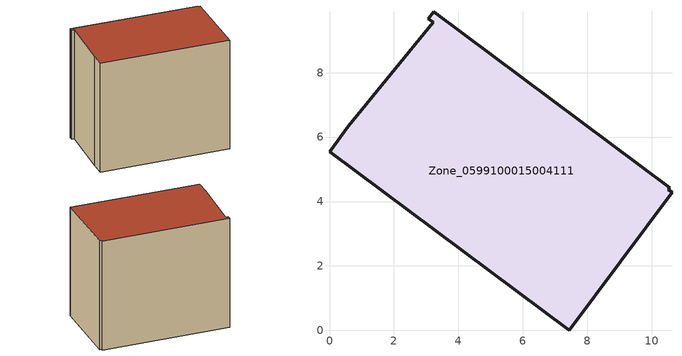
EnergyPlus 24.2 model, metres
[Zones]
Zone_0599100015004111
 floor ground (C_G): 10.56,4.43 10.51,4.37 10.63,4.29 7.44,0 0,5.54 0.59,6.33 3.22,9.57 3.07,9.67 3.24,9.89 z0.81
 wall outside (C_F): 10.51,4.37 10.56,4.43 3.24,9.89 3.07,9.67 3.22,9.57 0.59,6.33 0,5.54 7.44,0 10.63,4.29 10.51,4.37 z0.81:8.96
 roof outside (C_R): 10.56,4.43 3.24,9.89 3.07,9.67 3.22,9.57 0.59,6.33 0,5.54 7.44,0 10.63,4.29 10.51,4.37 z8.96
[BUILDING]
Pand.0599100015004111: North Axis=0; Terrain=City; Loads Convergence Tolerance Value=0.04; Temperature Convergence Tolerance Value=0.4; Solar Distribution=FullExterior; Maximum Number of Warmup Days=25; Minimum Number of Warmup Days=1
[Site:Location]
Rotterdam.The.Hague.AP_ZH_NLD Design_Conditions: Latitude=51.96; Longitude=4.45; Time Zone=1; Elevation=-4.5
[SITE:GROUNDTEMPERATURE:BUILDINGSURFACE]
18, 18, 18, 18, 18, 18, 18, 18, 18, 18, 18, 18
[MATERIAL] Thermal Absorptance=0.9; Solar Absorptance=0.7; Visible Absorptance=0.7
Name | Roughness | Thickness | Conductivity | Density | Specific Heat
G.TI.1975-1991 | MediumSmooth | 0.15 | 0.288461 | 540 | 1210
F.TI.1975-1991 | Rough | 0.3 | 0.230769 | 1920 | 840
R.TI.1975-1991 | MediumRough | 0.2 | 0.153846 | 1500 | 1000
[CONSTRUCTION]
C_G: G.TI.1975-1991
C_F: F.TI.1975-1991
C_R: R.TI.1975-1991
[ZONE]
Zone_0599100015004111: Type=1; Multiplier=1; Ceiling Height=Autocalculate; Volume=Autocalculate; Floor Area=autocalculate; Part of Total Floor Area=Yes
[ZONEINFILTRATION:DESIGNFLOWRATE]
Infil_Zone_0599100015004111: Zone or ZoneList or Space or SpaceList=Zone_0599100015004111; Schedule=AlwaysOn; Design Flow Rate Calculation Method=Flow/Area; Flow Rate per Floor Area=0.003; Constant Term Coefficient=1; Temperature Term Coefficient=0; Velocity Term Coefficient=0; Velocity Squared Term Coefficient=0
[HVACTEMPLATE:ZONE:IDEALLOADSAIRSYSTEM]
Zone_0599100015004111: Maximum Heating Supply Air Temperature=50; Minimum Cooling Supply Air Temperature=13; Maximum Heating Supply Air Humidity Ratio=0.0156; Minimum Cooling Supply Air Humidity Ratio=0.0077; Heating Limit=NoLimit; Cooling Limit=NoLimit; Dehumidification Control Type=ConstantSensibleHeatRatio; Cooling Sensible Heat Ratio=0.7; Dehumidification Setpoint=60; Humidification Control Type=None; Humidification Setpoint=30; Outdoor Air Method=None; Outdoor Air Flow Rate per Person=0.00944; Outdoor Air Flow Rate per Zone Floor Area=0; Outdoor Air Flow Rate per Zone=0; Demand Controlled Ventilation Type=None; Outdoor Air Economizer Type=NoEconomizer; Heat Recovery Type=None; Sensible Heat Recovery Effectiveness=0.7; Latent Heat Recovery Effectiveness=0.65
[ZONECONTROL:THERMOSTAT]
ThermostatControl_Zone_0599100015004111: Zone or ZoneList=Zone_0599100015004111; Control Type Schedule=DualSetpointControlType; Control 1=Thermostat_Zone_0599100015004111; Temperature Difference Between Cutout And Setpoint=0
[THERMOSTATSETPOINT:DUALSETPOINT]
Thermostat_Zone_0599100015004111: Heating Setpoint Temperature Schedule=HeatingSetpoint_Zone_0599100015004111; Cooling Setpoint Temperature Schedule=CoolingSetpoint_Zone_0599100015004111
[SCHEDULE:COMPACT]
HeatingSetpoint_Zone_0599100015004111: Through: 12/31, For: AllDays, Until: 24:00, 21
CoolingSetpoint_Zone_0599100015004111: Through: 12/31, For: AllDays, Until: 24:00, 24
DualSetpointControlType: Through: 12/31, For: AllDays, Until: 24:00, 4
AlwaysOn: Through: 12/31, For: AllDays, Until: 24:00, 1
